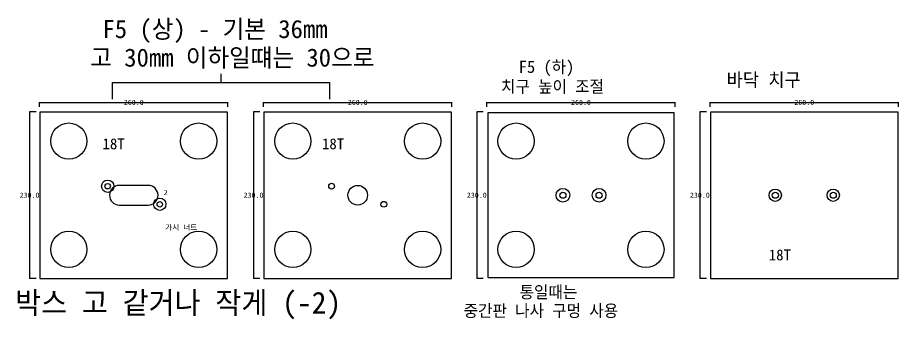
# Model space of a CAD drawing. Header units: millimetres. Extents: x 87 to 2155, y 172 to 681.
# Drawn here: x 938 to 2155, y 256 to 673 of the extents above; entities that cross this region are included whole.
import ezdxf

# ---------------------------------------------------------------- set-up
doc = ezdxf.new("R2010")
doc.units = ezdxf.units.MM
for name, color, linetype in [('TEXT', 3, 'Continuous'), ('볼트 구멍', 7, 'Continuous'), ('치구', 7, 'Continuous'), ('치수', 7, 'Continuous')]:
    doc.layers.add(name, color=color, linetype=linetype)
doc.dimstyles.get("Standard").update_dxf_attribs({"dimtxt": 7, "dimasz": 0.18, "dimexe": 0.18, "dimexo": 0.0625, "dimgap": 0.09, "dimtad": 0, "dimtih": 1, "dimtoh": 1, "dimdec": 1, "dimzin": 0, "dimdsep": 46, "dimtxsty": 'Standard', "dimcen": 0.09, "dimadec": 0, "dimazin": 0, "dimtfac": 1, "dimtdec": 1, "dimtofl": 0, "dimtmove": 0, "dimatfit": 3, "dimfxl": 0, "dimtolj": 1, "dimtzin": 0, "dimarcsym": 0})

# ---------------------------------------------------------------- blocks, each defined once
blk = doc.blocks.new('*D30')
at = {"color": 0, "lineweight": -2}
for p, q in [((1586.4, 549.8), (1586.4, 555.8)), ((1586.4, 555.6), (1846.4, 555.6)), ((1846.4, 549.8), (1846.4, 555.8))]:
    blk.add_line(p, q, dxfattribs=at)
for points in [[(1586.4, 555.6), (1586.5, 555.7), (1586.5, 555.6)], [(1846.4, 555.6), (1846.2, 555.6), (1846.2, 555.7)]]:
    blk.add_solid(points)
at = {"layer": 'Defpoints'}
for p in [(1586.4, 555.6), (1586.4, 549.8), (1846.4, 555.6), (1846.4, 549.8)]:
    blk.add_point(p, dxfattribs=at)
at = {"insert": (1716.4, 555.7), "char_height": 7, "attachment_point": 5}
blk.add_mtext('260.0', dxfattribs=at)
blk = doc.blocks.new('*D31')
at = {"color": 0, "lineweight": -2}
for p, q in [((968.8, 549.8), (968.8, 555.8)), ((968.8, 555.6), (1228.8, 555.6)), ((1228.8, 549.8), (1228.8, 555.8))]:
    blk.add_line(p, q, dxfattribs=at)
for points in [[(968.8, 555.6), (968.9, 555.7), (968.9, 555.6)], [(1228.8, 555.6), (1228.6, 555.6), (1228.6, 555.7)]]:
    blk.add_solid(points)
at = {"layer": 'Defpoints'}
for p in [(968.8, 555.6), (968.8, 549.8), (1228.8, 555.6), (1228.8, 549.8)]:
    blk.add_point(p, dxfattribs=at)
at = {"insert": (1098.8, 555.7), "char_height": 7, "attachment_point": 5}
blk.add_mtext('260.0', dxfattribs=at)
blk = doc.blocks.new('*D32')
at = {"color": 0, "lineweight": -2}
for p, q in [((963.8, 542.7), (954.8, 542.7)), ((955, 542.7), (955, 312.7)), ((963.8, 312.7), (954.8, 312.7))]:
    blk.add_line(p, q, dxfattribs=at)
for points in [[(955, 542.7), (955, 542.5), (954.9, 542.5)], [(955, 312.7), (954.9, 312.8), (955, 312.8)]]:
    blk.add_solid(points)
at = {"layer": 'Defpoints'}
for p in [(955, 542.7), (963.9, 542.7), (955, 312.7), (963.9, 312.7)]:
    blk.add_point(p, dxfattribs=at)
at = {"insert": (954.9, 427.7), "char_height": 7, "attachment_point": 5}
blk.add_mtext('230.0', dxfattribs=at)
blk = doc.blocks.new('*D37')
at = {"color": 0, "lineweight": -2}
for p, q in [((1273.1, 542.7), (1264.1, 542.7)), ((1264.3, 542.7), (1264.3, 312.7)), ((1273.1, 312.7), (1264.1, 312.7))]:
    blk.add_line(p, q, dxfattribs=at)
for points in [[(1264.3, 542.7), (1264.3, 542.5), (1264.2, 542.5)], [(1264.3, 312.7), (1264.2, 312.8), (1264.3, 312.8)]]:
    blk.add_solid(points)
at = {"layer": 'Defpoints'}
for p in [(1264.3, 542.7), (1273.2, 542.7), (1264.3, 312.7), (1273.2, 312.7)]:
    blk.add_point(p, dxfattribs=at)
at = {"insert": (1264.2, 427.7), "char_height": 7, "attachment_point": 5}
blk.add_mtext('230.0', dxfattribs=at)
blk = doc.blocks.new('*D38')
at = {"color": 0, "lineweight": -2}
for p, q in [((1581.4, 542.7), (1572.4, 542.7)), ((1572.6, 542.7), (1572.6, 312.7)), ((1581.4, 312.7), (1572.4, 312.7))]:
    blk.add_line(p, q, dxfattribs=at)
for points in [[(1572.6, 542.7), (1572.6, 542.5), (1572.5, 542.5)], [(1572.6, 312.7), (1572.5, 312.8), (1572.6, 312.8)]]:
    blk.add_solid(points)
at = {"layer": 'Defpoints'}
for p in [(1572.6, 542.7), (1581.5, 542.7), (1572.6, 312.7), (1581.5, 312.7)]:
    blk.add_point(p, dxfattribs=at)
at = {"insert": (1572.5, 427.7), "char_height": 7, "attachment_point": 5}
blk.add_mtext('230.0', dxfattribs=at)
blk = doc.blocks.new('*D39')
at = {"color": 0, "lineweight": -2}
for p, q in [((1278.1, 549.8), (1278.1, 555.8)), ((1278.1, 555.6), (1538.1, 555.6)), ((1538.1, 549.8), (1538.1, 555.8))]:
    blk.add_line(p, q, dxfattribs=at)
for points in [[(1278.1, 555.6), (1278.2, 555.7), (1278.2, 555.6)], [(1538.1, 555.6), (1537.9, 555.6), (1537.9, 555.7)]]:
    blk.add_solid(points)
at = {"layer": 'Defpoints'}
for p in [(1278.1, 555.6), (1278.1, 549.8), (1538.1, 555.6), (1538.1, 549.8)]:
    blk.add_point(p, dxfattribs=at)
at = {"insert": (1408.1, 555.7), "char_height": 7, "attachment_point": 5}
blk.add_mtext('260.0', dxfattribs=at)
blk = doc.blocks.new('*D40')
at = {"color": 0, "lineweight": -2}
for p, q in [((1889.5, 542.7), (1880.4, 542.7)), ((1880.6, 542.7), (1880.6, 312.7)), ((1889.5, 312.7), (1880.4, 312.7))]:
    blk.add_line(p, q, dxfattribs=at)
for points in [[(1880.6, 542.7), (1880.6, 542.5), (1880.6, 542.5)], [(1880.6, 312.7), (1880.6, 312.8), (1880.6, 312.8)]]:
    blk.add_solid(points)
at = {"layer": 'Defpoints'}
for p in [(1880.6, 542.7), (1889.5, 542.7), (1880.6, 312.7), (1889.5, 312.7)]:
    blk.add_point(p, dxfattribs=at)
at = {"insert": (1880.5, 427.7), "char_height": 7, "attachment_point": 5}
blk.add_mtext('230.0', dxfattribs=at)
blk = doc.blocks.new('*D41')
at = {"color": 0, "lineweight": -2}
for p, q in [((1894.7, 549.8), (1894.7, 555.8)), ((1894.7, 555.6), (2154.7, 555.6)), ((2154.7, 549.8), (2154.7, 555.8))]:
    blk.add_line(p, q, dxfattribs=at)
for points in [[(1894.7, 555.6), (1894.8, 555.7), (1894.8, 555.6)], [(2154.7, 555.6), (2154.5, 555.6), (2154.5, 555.7)]]:
    blk.add_solid(points)
at = {"layer": 'Defpoints'}
for p in [(1894.7, 555.6), (1894.7, 549.8), (2154.7, 555.6), (2154.7, 549.8)]:
    blk.add_point(p, dxfattribs=at)
at = {"insert": (2024.7, 555.7), "char_height": 7, "attachment_point": 5}
blk.add_mtext('260.0', dxfattribs=at)

msp = doc.modelspace()

# ---------------------------------------------------------------- linework, layer by layer
at = {"layer": 'TEXT', "color": 1}
for p, q in [((1219.46, 583.18), (1219.46, 595.21)), ((1069.46, 560.31), (1069.46, 583.18)), ((1069.46, 583.18), (1369.46, 583.18)), ((1369.46, 560.31), (1369.46, 583.18))]:
    msp.add_line(p, q, dxfattribs=at)
at = {"layer": '볼트 구멍', "color": 3}
msp.add_lwpolyline([(1078.76, 414.15), (1118.76, 414.15, 1), (1118.76, 441.15), (1078.76, 441.15, 1)], format="xyb", close=True, dxfattribs=at)
at = {"layer": '볼트 구멍', "color": 1}
for centre in [(1062.76, 440.15), (1134.76, 415.15)]:
    msp.add_circle(centre, 8.5, dxfattribs=at)
at = {"layer": '볼트 구멍', "color": 3}
for centre, radius in [((1062.76, 440.15), 3.75), ((1372.06, 440.15), 4), ((1408.06, 427.65), 13.5), ((1691.36, 427.65), 4.25), ((1741.36, 427.65), 4.25), ((1984.66, 427.65), 4.25), ((2064.66, 427.65), 4.25), ((1134.76, 415.15), 3.75), ((1444.06, 415.15), 4)]:
    msp.add_circle(centre, radius, dxfattribs=at)
at = {"layer": '볼트 구멍', "color": 6}
for centre, radius in [((1691.36, 427.65), 9.5), ((1741.36, 427.65), 9.5), ((1984.66, 427.65), 8.5), ((2064.66, 427.65), 8.5)]:
    msp.add_circle(centre, radius, dxfattribs=at)
at = {"layer": '치구'}
for points in [[(969.11, 542.3), (969.11, 313), (1228.41, 313), (1228.41, 542.3)], [(1278.41, 542.3), (1278.41, 313), (1537.71, 313), (1537.71, 542.3)], [(1587.71, 541.3), (1587.71, 314), (1845.01, 314), (1845.01, 541.3)], [(1895.01, 542.3), (1895.01, 313), (2154.31, 313), (2154.31, 542.3)]]:
    msp.add_lwpolyline(points, close=True, dxfattribs=at)
for centre in [(1009.11, 502.3), (1188.41, 502.3), (1318.41, 502.3), (1497.71, 502.3), (1626.71, 502.3), (1806.01, 502.3), (1009.11, 353), (1188.41, 353), (1318.41, 353), (1497.71, 353), (1626.71, 353), (1806.01, 353)]:
    msp.add_circle(centre, 25, dxfattribs=at)

# ---------------------------------------------------------------- texts
at = {"layer": 'TEXT', "color": 1, "linetype": 'Continuous'}
msp.add_text('F5 (상) - 기본 36mm', height=25, dxfattribs=at).set_placement((1055.6, 644.39))
at = {"layer": 'TEXT', "color": 2, "linetype": 'Continuous'}
msp.add_text('고 30mm 이하일떄는 30으로', height=25, dxfattribs=at).set_placement((1038.75, 605.03))
at = {"layer": 'TEXT', "linetype": 'Continuous'}
for s, height, p in [('F5 (하) ', 16.667, (1630.5, 596.37)), ('바닥 치구', 18.75, (1917.39, 577.42)), ('치구 높이 조절', 16.667, (1605.89, 569.3))]:
    msp.add_text(s, height=height, dxfattribs=at).set_placement(p)
at = {"layer": 'TEXT', "color": 1}
for s, height, p in [('가시 너트', 7.5, (1142.2, 379.49)), ('18T', 15, (1975.67, 337.85)), ('박스 고 같거나 작게 (-2)', 30, (935.01, 264.46))]:
    msp.add_text(s, height=height, dxfattribs=at).set_placement(p)
at = {"layer": 'TEXT', "color": 6, "linetype": 'Continuous'}
for s, height, p in [('통일때는', 16.667, (1631.55, 285.75)), ('중간판 나사 구멍 사용', 16.6667, (1554.29, 260.01))]:
    msp.add_text(s, height=height, dxfattribs=at).set_placement(p)
at = {"layer": '볼트 구멍', "color": 1}
msp.add_text('2', height=7, dxfattribs=at).set_placement((1140.06, 427.8))
at = {"layer": '치구', "color": 1}
for p in [(1055.67, 491.07), (1358.73, 491.07)]:
    msp.add_text('18T', height=15, dxfattribs=at).set_placement(p)

# ---------------------------------------------------------------- dimensions: what is measured, and where the dimension line sits
at = {"layer": '치수', "color": 4, "linetype": 'Continuous'}
for base, p1, p2, picture, middle in [((1228.76, 555.64), (968.76, 549.76), (1228.76, 549.76), '*D31', (1098.76, 555.73)), ((1538.06, 555.64), (1278.06, 549.76), (1538.06, 549.76), '*D39', (1408.06, 555.73)), ((1846.36, 555.64), (1586.36, 549.76), (1846.36, 549.76), '*D30', (1716.36, 555.73)), ((2154.66, 555.64), (1894.66, 549.76), (2154.66, 549.76), '*D41', (2024.66, 555.73))]:
    dim = msp.add_linear_dim(base=base, p1=p1, p2=p2, dimstyle='Standard', override={"dimtxt": 5}, dxfattribs=at)
    dim.commit()
    dim.dimension.update_dxf_attribs({"geometry": picture, "text_midpoint": middle})
for base, p1, p2, picture, middle in [((954.97, 312.65), (963.87, 542.65), (963.87, 312.65), '*D32', (954.88, 427.65)), ((1264.27, 312.65), (1273.17, 542.65), (1273.17, 312.65), '*D37', (1264.18, 427.65)), ((1572.57, 312.65), (1581.47, 542.65), (1581.47, 312.65), '*D38', (1572.48, 427.65)), ((1880.62, 312.65), (1889.52, 542.65), (1889.52, 312.65), '*D40', (1880.53, 427.65))]:
    dim = msp.add_linear_dim(base=base, p1=p1, p2=p2, angle=90, dimstyle='Standard', override={"dimtxt": 5}, dxfattribs=at)
    dim.commit()
    dim.dimension.update_dxf_attribs({"geometry": picture, "text_midpoint": middle})

doc.saveas('drawing.dxf')
